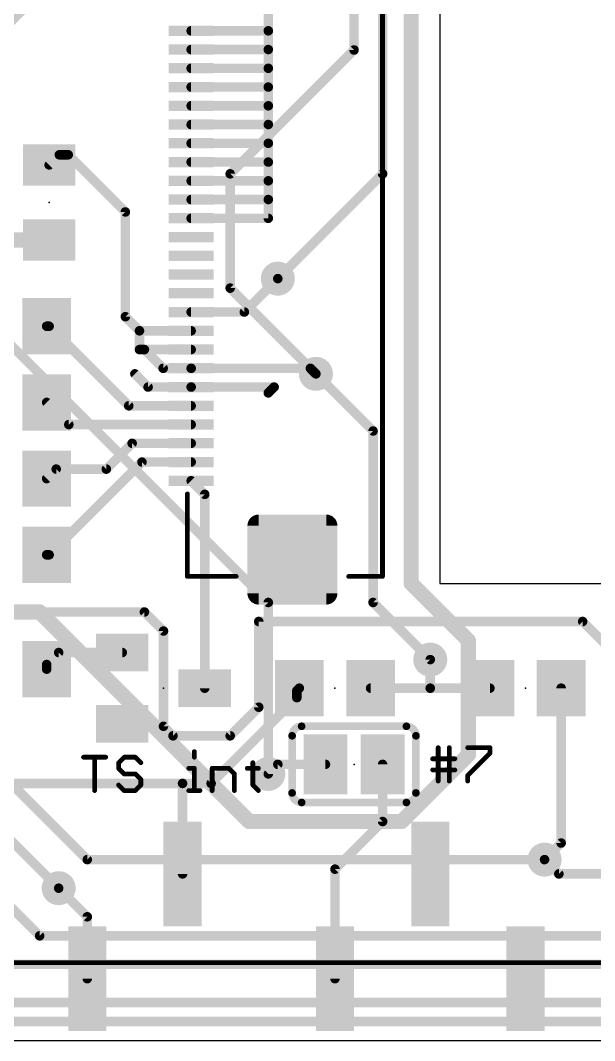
# Model space of a CAD drawing. Extents: x -3.9 to 70.5, y 0 to 60.5.
# Drawn here: x 37.84 to 53.15, y 0 to 27.21 of the extents above; entities that cross this region are included whole.
import ezdxf

# ---------------------------------------------------------------- set-up
doc = ezdxf.new("R2010")
doc.units = 0
for name, color, linetype in [('1', 12, 'CONTINUOUS'), ('16', 132, 'CONTINUOUS'), ('18', 110, 'CONTINUOUS'), ('20', 53, 'CONTINUOUS'), ('21', 40, 'CONTINUOUS'), ('22', 6, 'CONTINUOUS'), ('23', 53, 'CONTINUOUS')]:
    doc.layers.add(name, color=color, linetype=linetype)

# ---------------------------------------------------------------- blocks, each defined once
blk = doc.blocks.new('RECT')
blk.add_solid([(-0.5, -0.5), (0.5, -0.5), (-0.5, 0.5), (0.5, 0.5)])
blk = doc.blocks.new('RECT384000X384000R25')
at = {"const_width": 0.3}
blk.add_lwpolyline([(1.05, -0.9), (1.05, 0.9, 0.4142), (0.9, 1.05), (-0.9, 1.05, 0.4142), (-1.05, 0.9), (-1.05, -0.9, 0.4142), (-0.9, -1.05), (0.9, -1.05, 0.4142)], format="xyb", close=True, dxfattribs=at)
blk.add_solid([(-0.9254, -0.9254), (0.9254, -0.9254), (-0.9254, 0.9254), (0.9254, 0.9254)])
blk = doc.blocks.new('ROUNDV')
at = {"const_width": 0.5}
blk.add_lwpolyline([(0, -0.25, 1), (0, 0.25, 1), (0, -0.25)], format="xyb", dxfattribs=at)

msp = doc.modelspace()

# ---------------------------------------------------------------- linework, layer by layer
at = {"layer": '1'}
for points, const_width in [([(44.45, 26.928), (44.45, 27.428)], 0.254), ([(42.394, 26.928), (44.45, 26.928)], 0.254), ([(44.45, 26.428), (44.45, 26.928)], 0.254), ([(42.394, 26.428), (44.45, 26.428)], 0.254), ([(44.45, 25.928), (44.45, 26.428)], 0.254), ([(42.394, 25.928), (44.45, 25.928)], 0.254), ([(44.45, 25.428), (44.45, 25.928)], 0.254), ([(42.394, 25.428), (44.45, 25.428)], 0.254), ([(44.45, 24.928), (44.45, 25.428)], 0.254), ([(42.394, 24.928), (44.45, 24.928)], 0.254), ([(44.45, 24.928), (44.45, 24.428)], 0.254), ([(42.394, 24.428), (44.45, 24.428)], 0.254), ([(44.45, 23.928), (44.45, 24.428)], 0.254), ([(42.394, 23.928), (44.45, 23.928)], 0.254), ([(44.45, 23.428), (44.45, 23.928)], 0.254), ([(38.878, 23.622), (38.608, 23.352)], 0.254), ([(39.116, 23.622), (38.878, 23.622)], 0.254), ([(40.64, 22.098), (39.116, 23.622)], 0.254), ([(42.394, 23.428), (44.45, 23.428)], 0.254), ([(44.45, 22.928), (44.45, 23.428)], 0.254), ([(42.394, 22.928), (44.45, 22.928)], 0.254), ([(44.45, 22.428), (44.45, 22.928)], 0.254), ([(42.394, 22.428), (44.45, 22.428)], 0.254), ([(44.45, 21.928), (44.45, 22.428)], 0.254), ([(40.64, 19.304), (40.64, 22.098)], 0.254), ([(42.394, 21.928), (44.45, 21.928)], 0.254), ([(38.608, 21.352), (35.068, 21.352)], 0.4064), ([(43.812, 19.428), (44.704, 20.32)], 0.254), ([(41.016, 18.928), (40.64, 19.304)], 0.254), ([(42.394, 19.428), (43.812, 19.428)], 0.254), ([(38.608, 19.05), (38.542, 19.05)], 0.254), ([(40.73, 16.928), (38.608, 19.05)], 0.254), ([(42.394, 18.928), (41.016, 18.928)], 0.254), ([(41.016, 18.428), (41.016, 18.928)], 0.254), ([(41.148, 18.428), (41.016, 18.428)], 0.254), ([(42.394, 18.428), (41.148, 18.428)], 0.254), ([(41.648, 17.928), (41.148, 18.428)], 0.254), ([(42.394, 17.928), (41.648, 17.928)], 0.254), ([(42.394, 17.928), (45.572, 17.928)], 0.254), ([(45.572, 17.928), (45.72, 17.78)], 0.254), ([(41.246, 17.428), (40.894, 17.78)], 0.254), ([(42.394, 17.428), (41.246, 17.428)], 0.254), ([(42.394, 17.428), (44.606, 17.428)], 0.254), ([(44.606, 17.428), (44.45, 17.272)], 0.254), ([(39.132, 16.428), (38.542, 17.018)], 0.254), ([(42.394, 16.928), (40.73, 16.928)], 0.254), ([(42.394, 16.428), (39.132, 16.428)], 0.254), ([(40.82, 15.928), (40.132, 15.24)], 0.254), ([(42.394, 15.928), (40.82, 15.928)], 0.254), ([(41.082, 15.428), (38.608, 12.954)], 0.254), ([(42.394, 15.428), (41.082, 15.428)], 0.254), ([(38.796, 15.24), (38.542, 14.986)], 0.254), ([(40.132, 15.24), (38.796, 15.24)], 0.254), ([(42.756, 14.566), (42.394, 14.928)], 0.254), ([(42.756, 9.398), (42.756, 14.566)], 0.254), ([(38.608, 12.954), (38.542, 12.954)], 0.254), ([(37.338, 11.43), (41.148, 11.43)], 0.254), ([(41.148, 11.43), (41.656, 10.922)], 0.254), ([(52.832, 11.176), (44.196, 11.176)], 0.254), ([(44.196, 11.176), (44.196, 8.89)], 0.254), ([(53.594, 10.414), (52.832, 11.176)], 0.254), ([(41.656, 10.922), (41.656, 8.382)], 0.254), ([(38.862, 10.348), (38.542, 10.028)], 0.254), ([(40.556, 10.348), (38.862, 10.348)], 0.254), ([(38.542, 10.028), (38.542, 9.906)], 0.254), ([(48.768, 10.16), (48.768, 9.398)], 0.254), ([(45.212, 9.332), (45.278, 9.398)], 0.254), ([(47.178, 9.398), (48.768, 9.398)], 0.254), ([(48.768, 9.398), (50.358, 9.398)], 0.254), ([(52.258, 9.398), (52.258, 5.268)], 0.254), ([(42.926, 6.858), (45.212, 9.144)], 0.254), ([(45.212, 9.144), (45.212, 9.332)], 0.254), ([(44.196, 8.89), (43.434, 8.128)], 0.254), ([(41.91, 8.128), (41.656, 8.382)], 0.254), ([(43.434, 8.128), (41.91, 8.128)], 0.254), ([(44.45, 7.112), (44.704, 7.366)], 0.254), ([(44.704, 7.366), (45.974, 7.366)], 0.254), ([(47.498, 5.842), (47.498, 7.366)], 0.254), ([(42.164, 6.858), (35.306, 6.858)], 0.254), ([(42.164, 4.445), (42.164, 6.858)], 0.254), ([(42.164, 6.858), (42.926, 6.858)], 0.254), ([(46.228, 4.572), (47.498, 5.842)], 0.254), ([(52.258, 5.268), (51.816, 4.826)], 0.254), ([(52.197, 4.445), (51.816, 4.826)], 0.254), ([(46.228, 1.651), (46.228, 4.572)], 0.254), ([(53.848, 4.445), (52.197, 4.445)], 0.254), ([(39.624, 3.302), (38.862, 4.064)], 0.254), ([(39.624, 1.651), (39.624, 3.302)], 0.254), ([(70.358, 0.508), (-0.254, 0.508)], 0.254)]:
    msp.add_lwpolyline(points, dxfattribs=dict(at, const_width=const_width))
for points, const_width in [([(42.394, 26.9915, 1), (42.394, 26.8645)], 0.127), ([(44.5135, 26.928, 1), (44.3865, 26.928)], 0.127), ([(44.3865, 26.928, 1), (44.5135, 26.928)], 0.127), ([(44.45, 26.8645, 1), (44.45, 26.9915)], 0.127), ([(42.394, 26.4915, 1), (42.394, 26.3645)], 0.127), ([(44.5135, 26.428, 1), (44.3865, 26.428)], 0.127), ([(44.3865, 26.428, 1), (44.5135, 26.428)], 0.127), ([(44.45, 26.3645, 1), (44.45, 26.4915)], 0.127), ([(42.394, 25.9915, 1), (42.394, 25.8645)], 0.127), ([(44.5135, 25.928, 1), (44.3865, 25.928)], 0.127), ([(44.3865, 25.928, 1), (44.5135, 25.928)], 0.127), ([(44.45, 25.8645, 1), (44.45, 25.9915)], 0.127), ([(42.394, 25.4915, 1), (42.394, 25.3645)], 0.127), ([(44.5135, 25.428, 1), (44.3865, 25.428)], 0.127), ([(44.3865, 25.428, 1), (44.5135, 25.428)], 0.127), ([(44.45, 25.3645, 1), (44.45, 25.4915)], 0.127), ([(42.394, 24.9915, 1), (42.394, 24.8645)], 0.127), ([(44.5135, 24.928, 1), (44.3865, 24.928)], 0.127), ([(44.45, 24.8645, 1), (44.45, 24.9915)], 0.127), ([(44.3865, 24.928, 1), (44.5135, 24.928)], 0.127), ([(42.394, 24.4915, 1), (42.394, 24.3645)], 0.127), ([(44.5135, 24.428, 1), (44.3865, 24.428)], 0.127), ([(44.3865, 24.428, 1), (44.5135, 24.428)], 0.127), ([(44.45, 24.3645, 1), (44.45, 24.4915)], 0.127), ([(42.394, 23.9915, 1), (42.394, 23.8645)], 0.127), ([(44.5135, 23.928, 1), (44.3865, 23.928)], 0.127), ([(44.3865, 23.928, 1), (44.5135, 23.928)], 0.127), ([(44.45, 23.8645, 1), (44.45, 23.9915)], 0.127), ([(38.878, 23.6855, 1), (38.878, 23.5585)], 0.127), ([(38.9229, 23.5771, 1), (38.8331, 23.6669)], 0.127), ([(39.1609, 23.6669, 1), (39.0711, 23.5771)], 0.127), ([(39.116, 23.5585, 1), (39.116, 23.6855)], 0.127), ([(38.5631, 23.3969, 1), (38.6529, 23.3071)], 0.127), ([(42.394, 23.4915, 1), (42.394, 23.3645)], 0.127), ([(44.5135, 23.428, 1), (44.3865, 23.428)], 0.127), ([(44.3865, 23.428, 1), (44.5135, 23.428)], 0.127), ([(44.45, 23.3645, 1), (44.45, 23.4915)], 0.127), ([(42.394, 22.9915, 1), (42.394, 22.8645)], 0.127), ([(44.5135, 22.928, 1), (44.3865, 22.928)], 0.127), ([(44.3865, 22.928, 1), (44.5135, 22.928)], 0.127), ([(44.45, 22.8645, 1), (44.45, 22.9915)], 0.127), ([(42.394, 22.4915, 1), (42.394, 22.3645)], 0.127), ([(44.5135, 22.428, 1), (44.3865, 22.428)], 0.127), ([(44.3865, 22.428, 1), (44.5135, 22.428)], 0.127), ([(44.45, 22.3645, 1), (44.45, 22.4915)], 0.127), ([(40.7035, 22.098, 1), (40.5765, 22.098)], 0.127), ([(40.5951, 22.0531, 1), (40.6849, 22.1429)], 0.127), ([(42.394, 21.9915, 1), (42.394, 21.8645)], 0.127), ([(44.45, 21.8645, 1), (44.45, 21.9915)], 0.127), ([(44.3865, 21.928, 1), (44.5135, 21.928)], 0.127), ([(38.608, 21.2504, 1), (38.608, 21.4536)], 0.2032), ([(44.7489, 20.2751, 1), (44.6591, 20.3649)], 0.127), ([(40.6849, 19.3489, 1), (40.5951, 19.2591)], 0.127), ([(40.5765, 19.304, 1), (40.7035, 19.304)], 0.127), ([(42.394, 19.4915, 1), (42.394, 19.3645)], 0.127), ([(43.7671, 19.4729, 1), (43.8569, 19.3831)], 0.127), ([(43.812, 19.3645, 1), (43.812, 19.4915)], 0.127), ([(38.542, 19.1135, 1), (38.542, 18.9865)], 0.127), ([(38.6529, 19.0949, 1), (38.5631, 19.0051)], 0.127), ([(38.608, 18.9865, 1), (38.608, 19.1135)], 0.127), ([(41.016, 18.9915, 1), (41.016, 18.8645)], 0.127), ([(41.0795, 18.928, 1), (40.9525, 18.928)], 0.127), ([(42.394, 18.8645, 1), (42.394, 18.9915)], 0.127), ([(40.9711, 18.8831, 1), (41.0609, 18.9729)], 0.127), ([(41.016, 18.4915, 1), (41.016, 18.3645)], 0.127), ([(41.148, 18.4915, 1), (41.148, 18.3645)], 0.127), ([(41.1929, 18.4729, 1), (41.1031, 18.3831)], 0.127), ([(41.148, 18.3645, 1), (41.148, 18.4915)], 0.127), ([(42.394, 18.3645, 1), (42.394, 18.4915)], 0.127), ([(40.9525, 18.428, 1), (41.0795, 18.428)], 0.127), ([(41.648, 17.9915, 1), (41.648, 17.8645)], 0.127), ([(41.6031, 17.8831, 1), (41.6929, 17.9729)], 0.127), ([(42.394, 17.9915, 1), (42.394, 17.8645)], 0.127), ([(42.394, 17.8645, 1), (42.394, 17.9915)], 0.127), ([(45.6169, 17.9729, 1), (45.5271, 17.8831)], 0.127), ([(45.572, 17.8645, 1), (45.572, 17.9915)], 0.127), ([(40.9389, 17.8249, 1), (40.8491, 17.7351)], 0.127), ([(45.6751, 17.7351, 1), (45.7649, 17.8249)], 0.127), ([(41.246, 17.4915, 1), (41.246, 17.3645)], 0.127), ([(41.2011, 17.3831, 1), (41.2909, 17.4729)], 0.127), ([(42.394, 17.4915, 1), (42.394, 17.3645)], 0.127), ([(42.394, 17.3645, 1), (42.394, 17.4915)], 0.127), ([(44.6509, 17.3831, 1), (44.5611, 17.4729)], 0.127), ([(44.606, 17.3645, 1), (44.606, 17.4915)], 0.127), ([(38.5869, 17.0629, 1), (38.4971, 16.9731)], 0.127), ([(44.4051, 17.3169, 1), (44.4949, 17.2271)], 0.127), ([(40.73, 16.9915, 1), (40.73, 16.8645)], 0.127), ([(40.6851, 16.8831, 1), (40.7749, 16.9729)], 0.127), ([(42.394, 16.8645, 1), (42.394, 16.9915)], 0.127), ([(39.132, 16.4915, 1), (39.132, 16.3645)], 0.127), ([(39.0871, 16.3831, 1), (39.1769, 16.4729)], 0.127), ([(42.394, 16.3645, 1), (42.394, 16.4915)], 0.127), ([(40.82, 15.9915, 1), (40.82, 15.8645)], 0.127), ([(40.8649, 15.8831, 1), (40.7751, 15.9729)], 0.127), ([(42.394, 15.8645, 1), (42.394, 15.9915)], 0.127), ([(41.082, 15.4915, 1), (41.082, 15.3645)], 0.127), ([(41.1269, 15.3831, 1), (41.0371, 15.4729)], 0.127), ([(42.394, 15.3645, 1), (42.394, 15.4915)], 0.127), ([(38.796, 15.3035, 1), (38.796, 15.1765)], 0.127), ([(38.8409, 15.1951, 1), (38.7511, 15.2849)], 0.127), ([(40.0871, 15.2849, 1), (40.1769, 15.1951)], 0.127), ([(40.132, 15.1765, 1), (40.132, 15.3035)], 0.127), ([(38.4971, 15.0309, 1), (38.5869, 14.9411)], 0.127), ([(42.4389, 14.9729, 1), (42.3491, 14.8831)], 0.127), ([(42.8195, 14.566, 1), (42.6925, 14.566)], 0.127), ([(42.7111, 14.5211, 1), (42.8009, 14.6109)], 0.127), ([(38.542, 13.0175, 1), (38.542, 12.8905)], 0.127), ([(38.5631, 12.9989, 1), (38.6529, 12.9091)], 0.127), ([(38.608, 12.8905, 1), (38.608, 13.0175)], 0.127), ([(41.1929, 11.4749, 1), (41.1031, 11.3851)], 0.127), ([(41.148, 11.3665, 1), (41.148, 11.4935)], 0.127), ([(44.196, 11.2395, 1), (44.196, 11.1125)], 0.127), ([(44.2595, 11.176, 1), (44.1325, 11.176)], 0.127), ([(52.8769, 11.2209, 1), (52.7871, 11.1311)], 0.127), ([(52.832, 11.1125, 1), (52.832, 11.2395)], 0.127), ([(41.7195, 10.922, 1), (41.5925, 10.922)], 0.127), ([(41.6111, 10.8771, 1), (41.7009, 10.9669)], 0.127), ([(38.862, 10.4115, 1), (38.862, 10.2845)], 0.127), ([(38.9069, 10.3031, 1), (38.8171, 10.3929)], 0.127), ([(40.556, 10.2845, 1), (40.556, 10.4115)], 0.127), ([(38.6055, 10.028, 1), (38.4785, 10.028)], 0.127), ([(38.4971, 10.0729, 1), (38.5869, 9.9831)], 0.127), ([(48.8315, 10.16, 1), (48.7045, 10.16)], 0.127), ([(38.4785, 9.906, 1), (38.6055, 9.906)], 0.127), ([(45.3229, 9.3531, 1), (45.2331, 9.4429)], 0.127), ([(47.178, 9.4615, 1), (47.178, 9.3345)], 0.127), ([(48.768, 9.4615, 1), (48.768, 9.3345)], 0.127), ([(48.768, 9.3345, 1), (48.768, 9.4615)], 0.127), ([(50.358, 9.3345, 1), (50.358, 9.4615)], 0.127), ([(52.3215, 9.398, 1), (52.1945, 9.398)], 0.127), ([(42.6925, 9.398, 1), (42.8195, 9.398)], 0.127), ([(45.2755, 9.332, 1), (45.1485, 9.332)], 0.127), ([(45.1671, 9.3769, 1), (45.2569, 9.2871)], 0.127), ([(45.2569, 9.0991, 1), (45.1671, 9.1889)], 0.127), ([(48.7045, 9.398, 1), (48.8315, 9.398)], 0.127), ([(44.2409, 8.8451, 1), (44.1511, 8.9349)], 0.127), ([(45.1485, 9.144, 1), (45.2755, 9.144)], 0.127), ([(44.1325, 8.89, 1), (44.2595, 8.89)], 0.127), ([(41.7009, 8.4269, 1), (41.6111, 8.3371)], 0.127), ([(41.5925, 8.382, 1), (41.7195, 8.382)], 0.127), ([(41.91, 8.1915, 1), (41.91, 8.0645)], 0.127), ([(41.8651, 8.0831, 1), (41.9549, 8.1729)], 0.127), ([(43.3891, 8.1729, 1), (43.4789, 8.0831)], 0.127), ([(43.434, 8.0645, 1), (43.434, 8.1915)], 0.127), ([(44.704, 7.4295, 1), (44.704, 7.3025)], 0.127), ([(44.7489, 7.3211, 1), (44.6591, 7.4109)], 0.127), ([(45.974, 7.3025, 1), (45.974, 7.4295)], 0.127), ([(47.5615, 7.366, 1), (47.4345, 7.366)], 0.127), ([(44.4051, 7.1569, 1), (44.4949, 7.0671)], 0.127), ([(42.2275, 6.858, 1), (42.1005, 6.858)], 0.127), ([(42.164, 6.9215, 1), (42.164, 6.7945)], 0.127), ([(42.164, 6.7945, 1), (42.164, 6.9215)], 0.127), ([(42.8811, 6.9029, 1), (42.9709, 6.8131)], 0.127), ([(42.926, 6.7945, 1), (42.926, 6.9215)], 0.127), ([(47.4345, 5.842, 1), (47.5615, 5.842)], 0.127), ([(47.5429, 5.7971, 1), (47.4531, 5.8869)], 0.127), ([(52.1945, 5.268, 1), (52.3215, 5.268)], 0.127), ([(52.3029, 5.2231, 1), (52.2131, 5.3129)], 0.127), ([(51.8609, 4.8709, 1), (51.7711, 4.7811)], 0.127), ([(51.7711, 4.8709, 1), (51.8609, 4.7811)], 0.127), ([(46.2915, 4.572, 1), (46.1645, 4.572)], 0.127), ([(46.1831, 4.6169, 1), (46.2729, 4.5271)], 0.127), ([(42.1005, 4.445, 1), (42.2275, 4.445)], 0.127), ([(52.197, 4.5085, 1), (52.197, 4.3815)], 0.127), ([(52.1521, 4.4001, 1), (52.2419, 4.4899)], 0.127), ([(38.9069, 4.1089, 1), (38.8171, 4.0191)], 0.127), ([(39.6875, 3.302, 1), (39.5605, 3.302)], 0.127), ([(39.5791, 3.2571, 1), (39.6689, 3.3469)], 0.127), ([(39.5605, 1.651, 1), (39.6875, 1.651)], 0.127), ([(46.1645, 1.651, 1), (46.2915, 1.651)], 0.127)]:
    msp.add_lwpolyline(points, format="xyb", dxfattribs=dict(at, const_width=const_width))
at = {"layer": '16'}
for points, const_width in [([(48.26, 43.942), (48.26, 12.192)], 0.4064), ([(47.498, 23.114), (47.498, 42.672)], 0.254), ([(46.736, 26.416), (46.736, 34.544)], 0.254), ([(35.814, 25.4), (44.196, 33.782)], 0.254), ([(43.434, 23.114), (46.736, 26.416)], 0.254), ([(32.004, 24.13), (44.45, 11.684)], 0.254), ([(43.434, 20.066), (43.434, 23.114)], 0.254), ([(44.704, 20.32), (47.498, 23.114)], 0.254), ([(45.72, 17.78), (43.434, 20.066)], 0.254), ([(45.72, 17.78), (47.244, 16.256)], 0.254), ([(47.244, 16.256), (47.244, 11.684)], 0.254), ([(48.26, 12.192), (49.784, 10.668)], 0.4064), ([(44.45, 11.684), (44.45, 7.112)], 0.254), ([(47.244, 11.684), (48.768, 10.16)], 0.254), ([(36.068, 11.43), (38.354, 11.43)], 0.4064), ([(38.354, 11.43), (43.942, 5.842)], 0.4064), ([(49.784, 10.668), (49.784, 7.62)], 0.4064), ([(35.052, 9.398), (39.624, 4.826)], 0.254), ([(34.544, 8.382), (38.862, 4.064)], 0.254), ([(49.784, 7.62), (48.006, 5.842)], 0.4064), ([(43.942, 5.842), (48.006, 5.842)], 0.4064), ([(39.624, 4.826), (51.816, 4.826)], 0.254), ([(38.354, 2.794), (36.83, 4.318)], 0.254), ([(56.896, 2.794), (38.354, 2.794)], 0.254), ([(58.42, 2.032), (37.338, 2.032)], 0.254), ([(32.766, 1.016), (59.69, 1.016)], 0.254)]:
    msp.add_lwpolyline(points, dxfattribs=dict(at, const_width=const_width))
for points, const_width in [([(46.6725, 26.416, 1), (46.7995, 26.416)], 0.127), ([(46.7809, 26.3711, 1), (46.6911, 26.4609)], 0.127), ([(43.4975, 23.114, 1), (43.3705, 23.114)], 0.127), ([(43.3891, 23.1589, 1), (43.4789, 23.0691)], 0.127), ([(47.4345, 23.114, 1), (47.5615, 23.114)], 0.127), ([(47.5429, 23.0691, 1), (47.4531, 23.1589)], 0.127), ([(44.6591, 20.3649, 1), (44.7489, 20.2751)], 0.127), ([(43.4789, 20.1109, 1), (43.3891, 20.0211)], 0.127), ([(43.3705, 20.066, 1), (43.4975, 20.066)], 0.127), ([(45.7649, 17.8249, 1), (45.6751, 17.7351)], 0.127), ([(45.6751, 17.7351, 1), (45.7649, 17.8249)], 0.127), ([(47.3075, 16.256, 1), (47.1805, 16.256)], 0.127), ([(47.1991, 16.2111, 1), (47.2889, 16.3009)], 0.127), ([(48.1584, 12.192, 1), (48.3616, 12.192)], 0.2032), ([(48.3318, 12.2638, 1), (48.1882, 12.1202)], 0.2032), ([(44.5135, 11.684, 1), (44.3865, 11.684)], 0.127), ([(44.4051, 11.6391, 1), (44.4949, 11.7289)], 0.127), ([(47.2889, 11.7289, 1), (47.1991, 11.6391)], 0.127), ([(47.1805, 11.684, 1), (47.3075, 11.684)], 0.127), ([(38.4258, 11.5018, 1), (38.2822, 11.3582)], 0.2032), ([(38.354, 11.3284, 1), (38.354, 11.5316)], 0.2032), ([(49.8856, 10.668, 1), (49.6824, 10.668)], 0.2032), ([(49.7122, 10.5962, 1), (49.8558, 10.7398)], 0.2032), ([(48.7231, 10.1151, 1), (48.8129, 10.2049)], 0.127), ([(49.6824, 7.62, 1), (49.8856, 7.62)], 0.2032), ([(49.8558, 7.5482, 1), (49.7122, 7.6918)], 0.2032), ([(44.3865, 7.112, 1), (44.5135, 7.112)], 0.127), ([(43.942, 5.9436, 1), (43.942, 5.7404)], 0.2032), ([(43.8702, 5.7702, 1), (44.0138, 5.9138)], 0.2032), ([(47.9342, 5.9138, 1), (48.0778, 5.7702)], 0.2032), ([(48.006, 5.7404, 1), (48.006, 5.9436)], 0.2032), ([(39.624, 4.8895, 1), (39.624, 4.7625)], 0.127), ([(39.5791, 4.7811, 1), (39.6689, 4.8709)], 0.127), ([(51.816, 4.7625, 1), (51.816, 4.8895)], 0.127), ([(38.8171, 4.0191, 1), (38.9069, 4.1089)], 0.127), ([(38.354, 2.8575, 1), (38.354, 2.7305)], 0.127), ([(38.3091, 2.7491, 1), (38.3989, 2.8389)], 0.127)]:
    msp.add_lwpolyline(points, format="xyb", dxfattribs=dict(at, const_width=const_width))
at = {"layer": '20'}
for p, q in [((49.022, 42.164), (49.022, 12.192)), ((49.022, 12.192), (55.626, 12.192)), ((0, 0), (70.358, 0))]:
    msp.add_line(p, q, dxfattribs=at)
at = {"layer": '21'}
for points, const_width in [([(47.494, 12.378), (47.494, 41.978)], 0.127), ([(42.294, 14.578), (42.294, 12.378)], 0.127), ([(42.294, 12.378), (43.594, 12.378)], 0.127), ([(46.594, 12.378), (47.494, 12.378)], 0.127), ([(45.339, 8.382), (48.133, 8.382)], 0.2032), ([(45.085, 6.604), (45.085, 8.128)], 0.2032), ([(48.387, 6.604), (48.387, 8.128)], 0.2032), ([(39.5241, 7.5573), (40.1172, 7.5573)], 0.127), ([(39.8206, 6.6675), (39.8206, 7.5573)], 0.127), ([(40.6079, 7.5573), (40.4596, 7.409)], 0.127), ([(40.9045, 7.5573), (40.6079, 7.5573)], 0.127), ([(41.0528, 7.409), (40.9045, 7.5573)], 0.127), ([(42.4789, 7.7056), (42.4789, 7.5573)], 0.127), ([(48.9798, 6.9215), (48.9798, 7.8113)], 0.127), ([(49.2764, 7.8113), (49.2764, 6.9215)], 0.127), ([(49.767, 7.8113), (50.3602, 7.8113)], 0.127), ([(50.3602, 7.663), (49.767, 7.0698)], 0.127), ([(50.3602, 7.8113), (50.3602, 7.663)], 0.127), ([(40.4596, 7.409), (40.4596, 7.2607)], 0.127), ([(44.0381, 7.409), (44.0381, 6.8158)], 0.127), ([(48.8315, 7.5147), (49.2764, 7.5147)], 0.127), ([(49.2764, 7.5147), (49.4247, 7.5147)], 0.127), ([(40.4596, 7.2607), (40.6079, 7.1124)], 0.127), ([(40.6079, 7.1124), (40.9045, 7.1124)], 0.127), ([(40.9045, 7.1124), (41.0528, 6.9641)], 0.127), ([(42.3306, 7.2607), (42.4789, 7.2607)], 0.127), ([(42.4789, 7.2607), (42.4789, 6.6675)], 0.127), ([(42.9543, 6.6675), (42.9543, 7.2607)], 0.127), ([(42.9543, 7.2607), (43.3992, 7.2607)], 0.127), ([(43.3992, 7.2607), (43.5475, 7.1124)], 0.127), ([(43.5475, 7.1124), (43.5475, 6.6675)], 0.127), ([(43.8898, 7.2607), (44.1864, 7.2607)], 0.127), ([(48.8315, 7.2181), (49.4247, 7.2181)], 0.127), ([(49.767, 7.0698), (49.767, 6.9215)], 0.127), ([(40.6079, 6.6675), (40.4596, 6.8158)], 0.127), ([(41.0528, 6.8158), (40.9045, 6.6675)], 0.127), ([(41.0528, 6.9641), (41.0528, 6.8158)], 0.127), ([(44.0381, 6.8158), (44.1864, 6.6675)], 0.127), ([(40.9045, 6.6675), (40.6079, 6.6675)], 0.127), ([(42.3306, 6.6675), (42.6272, 6.6675)], 0.127), ([(48.133, 6.35), (45.339, 6.35)], 0.2032)]:
    msp.add_lwpolyline(points, dxfattribs=dict(at, const_width=const_width))
for points, const_width in [([(42.3258, 14.578, 1), (42.2623, 14.578)], 0.0635), ([(42.294, 12.4098, 1), (42.294, 12.3462)], 0.0635), ([(42.2623, 12.378, 1), (42.3258, 12.378)], 0.0635), ([(43.594, 12.3462, 1), (43.594, 12.4098)], 0.0635), ([(46.594, 12.4098, 1), (46.594, 12.3462)], 0.0635), ([(47.4622, 12.378, 1), (47.5258, 12.378)], 0.0635), ([(47.494, 12.3462, 1), (47.494, 12.4098)], 0.0635), ([(45.339, 8.382, 0.4142), (45.085, 8.128)], 0.2032), ([(45.339, 8.4328, 1), (45.339, 8.3312)], 0.1016), ([(45.339, 8.3312, 1), (45.339, 8.4328)], 0.1016), ([(48.387, 8.128, 0.4142), (48.133, 8.382)], 0.2032), ([(48.133, 8.4328, 1), (48.133, 8.3312)], 0.1016), ([(48.133, 8.3312, 1), (48.133, 8.4328)], 0.1016), ([(45.1358, 8.128, 1), (45.0342, 8.128)], 0.1016), ([(45.0342, 8.128, 1), (45.1358, 8.128)], 0.1016), ([(48.4378, 8.128, 1), (48.3362, 8.128)], 0.1016), ([(48.3362, 8.128, 1), (48.4378, 8.128)], 0.1016), ([(39.5241, 7.589, 1), (39.5241, 7.5255)], 0.0635), ([(39.8524, 7.5573, 1), (39.7889, 7.5573)], 0.0635), ([(40.1172, 7.5255, 1), (40.1172, 7.589)], 0.0635), ([(40.6079, 7.589, 1), (40.6079, 7.5255)], 0.0635), ([(40.6303, 7.5348, 1), (40.5854, 7.5797)], 0.0635), ([(40.9269, 7.5797, 1), (40.882, 7.5348)], 0.0635), ([(40.9045, 7.5255, 1), (40.9045, 7.589)], 0.0635), ([(42.5107, 7.7056, 1), (42.4472, 7.7056)], 0.0635), ([(49.0115, 7.8113, 1), (48.948, 7.8113)], 0.0635), ([(49.3081, 7.8113, 1), (49.2446, 7.8113)], 0.0635), ([(49.767, 7.843, 1), (49.767, 7.7795)], 0.0635), ([(50.3919, 7.8113, 1), (50.3284, 7.8113)], 0.0635), ([(50.3284, 7.663, 1), (50.3919, 7.663)], 0.0635), ([(50.3826, 7.6405, 1), (50.3377, 7.6854)], 0.0635), ([(50.3602, 7.7795, 1), (50.3602, 7.843)], 0.0635), ([(40.4913, 7.409, 1), (40.4278, 7.409)], 0.0635), ([(40.4371, 7.4314, 1), (40.482, 7.3865)], 0.0635), ([(41.0303, 7.3865, 1), (41.0752, 7.4314)], 0.0635), ([(42.4472, 7.5573, 1), (42.5107, 7.5573)], 0.0635), ([(44.0699, 7.409, 1), (44.0064, 7.409)], 0.0635), ([(48.8315, 7.5464, 1), (48.8315, 7.4829)], 0.0635), ([(49.2764, 7.5464, 1), (49.2764, 7.4829)], 0.0635), ([(49.2764, 7.4829, 1), (49.2764, 7.5464)], 0.0635), ([(49.4247, 7.4829, 1), (49.4247, 7.5464)], 0.0635), ([(40.4278, 7.2607, 1), (40.4913, 7.2607)], 0.0635), ([(40.482, 7.2831, 1), (40.4371, 7.2382)], 0.0635), ([(40.6079, 7.1441, 1), (40.6079, 7.0806)], 0.0635), ([(40.5854, 7.0899, 1), (40.6303, 7.1348)], 0.0635), ([(40.9269, 7.1348, 1), (40.882, 7.0899)], 0.0635), ([(40.9045, 7.0806, 1), (40.9045, 7.1441)], 0.0635), ([(42.3306, 7.2924, 1), (42.3306, 7.2289)], 0.0635), ([(42.5107, 7.2607, 1), (42.4472, 7.2607)], 0.0635), ([(42.4789, 7.2289, 1), (42.4789, 7.2924)], 0.0635), ([(42.986, 7.2607, 1), (42.9225, 7.2607)], 0.0635), ([(42.9543, 7.2924, 1), (42.9543, 7.2289)], 0.0635), ([(43.4216, 7.2831, 1), (43.3767, 7.2382)], 0.0635), ([(43.3992, 7.2289, 1), (43.3992, 7.2924)], 0.0635), ([(43.5792, 7.1124, 1), (43.5157, 7.1124)], 0.0635), ([(43.525, 7.0899, 1), (43.5699, 7.1348)], 0.0635), ([(43.8898, 7.2924, 1), (43.8898, 7.2289)], 0.0635), ([(44.1864, 7.2289, 1), (44.1864, 7.2924)], 0.0635), ([(48.8315, 7.2498, 1), (48.8315, 7.1863)], 0.0635), ([(49.4247, 7.1863, 1), (49.4247, 7.2498)], 0.0635), ([(49.7988, 7.0698, 1), (49.7353, 7.0698)], 0.0635), ([(49.7446, 7.0922, 1), (49.7895, 7.0473)], 0.0635), ([(40.482, 6.8382, 1), (40.4371, 6.7933)], 0.0635), ([(41.0845, 6.9641, 1), (41.021, 6.9641)], 0.0635), ([(41.021, 6.8158, 1), (41.0845, 6.8158)], 0.0635), ([(41.0303, 6.9416, 1), (41.0752, 6.9865)], 0.0635), ([(41.0752, 6.7933, 1), (41.0303, 6.8382)], 0.0635), ([(44.0064, 6.8158, 1), (44.0699, 6.8158)], 0.0635), ([(44.0606, 6.8382, 1), (44.0157, 6.7933)], 0.0635), ([(48.948, 6.9215, 1), (49.0115, 6.9215)], 0.0635), ([(49.2446, 6.9215, 1), (49.3081, 6.9215)], 0.0635), ([(49.7353, 6.9215, 1), (49.7988, 6.9215)], 0.0635), ([(39.7889, 6.6675, 1), (39.8524, 6.6675)], 0.0635), ([(40.6079, 6.6993, 1), (40.6079, 6.6358)], 0.0635), ([(40.5854, 6.645, 1), (40.6303, 6.69)], 0.0635), ([(40.882, 6.69, 1), (40.9269, 6.645)], 0.0635), ([(40.9045, 6.6358, 1), (40.9045, 6.6993)], 0.0635), ([(42.3306, 6.6993, 1), (42.3306, 6.6358)], 0.0635), ([(42.4472, 6.6675, 1), (42.5107, 6.6675)], 0.0635), ([(42.6272, 6.6358, 1), (42.6272, 6.6993)], 0.0635), ([(42.9225, 6.6675, 1), (42.986, 6.6675)], 0.0635), ([(43.5157, 6.6675, 1), (43.5792, 6.6675)], 0.0635), ([(44.1639, 6.645, 1), (44.2089, 6.69)], 0.0635), ([(45.085, 6.604, 0.4142), (45.339, 6.35)], 0.2032), ([(45.1358, 6.604, 1), (45.0342, 6.604)], 0.1016), ([(45.0342, 6.604, 1), (45.1358, 6.604)], 0.1016), ([(48.133, 6.35, 0.4142), (48.387, 6.604)], 0.2032), ([(48.4378, 6.604, 1), (48.3362, 6.604)], 0.1016), ([(48.3362, 6.604, 1), (48.4378, 6.604)], 0.1016), ([(45.339, 6.4008, 1), (45.339, 6.2992)], 0.1016), ([(45.339, 6.2992, 1), (45.339, 6.4008)], 0.1016), ([(48.133, 6.4008, 1), (48.133, 6.2992)], 0.1016), ([(48.133, 6.2992, 1), (48.133, 6.4008)], 0.1016)]:
    msp.add_lwpolyline(points, format="xyb", dxfattribs=dict(at, const_width=const_width))
at = {"layer": '22', "const_width": 0.127}
msp.add_lwpolyline([(0.004, 2.078), (69.404, 2.078)], dxfattribs=at)
at = {"layer": '23'}
for p in [(38.608, 22.352), (41.656, 9.398), (46.228, 9.398), (51.308, 9.398), (46.736, 7.366)]:
    msp.add_point(p, dxfattribs=at)

# ---------------------------------------------------------------- block references
at = {"layer": '1'}
for p, xscale, yscale, rotation in [((42.394, 26.928), 0.275, 1.2, 90), ((42.394, 26.428), 0.275, 1.2, 90), ((42.394, 25.928), 0.275, 1.2, 90), ((42.394, 25.428), 0.275, 1.2, 90), ((42.394, 24.928), 0.275, 1.2, 90), ((42.394, 24.428), 0.275, 1.2, 90), ((42.394, 23.928), 0.275, 1.2, 90), ((38.608, 23.352), 1.1, 1.4, 270), ((42.394, 23.428), 0.275, 1.2, 90), ((42.394, 22.928), 0.275, 1.2, 90), ((42.394, 22.428), 0.275, 1.2, 90), ((42.394, 21.928), 0.275, 1.2, 90), ((38.608, 21.352), 1.1, 1.4, 270), ((42.394, 21.428), 0.275, 1.2, 90), ((42.394, 20.928), 0.275, 1.2, 90), ((42.394, 20.428), 0.275, 1.2, 90), ((42.394, 19.928), 0.275, 1.2, 90), ((42.394, 19.428), 0.275, 1.2, 90), ((42.394, 18.928), 0.275, 1.2, 90), ((42.394, 18.428), 0.275, 1.2, 90), ((42.394, 17.928), 0.275, 1.2, 90), ((42.394, 17.428), 0.275, 1.2, 90), ((42.394, 16.928), 0.275, 1.2, 90), ((42.394, 16.428), 0.275, 1.2, 90), ((42.394, 15.928), 0.275, 1.2, 90), ((42.394, 15.428), 0.275, 1.2, 90), ((42.394, 14.928), 0.275, 1.2, 90), ((50.358, 9.398), 1.3, 1.5, 180), ((52.258, 9.398), 1.3, 1.5, 180), ((42.164, 4.445), 2.794, 1.016, 270), ((48.768, 4.445), 2.794, 1.016, 90), ((39.624, 1.651), 2.794, 1.016, 270), ((46.228, 1.651), 2.794, 1.016, 90), ((51.308, 1.651), 2.794, 1.016, 90)]:
    msp.add_blockref('RECT', p, dxfattribs=dict(at, xscale=xscale, yscale=yscale, rotation=rotation))
for p, xscale, yscale in [((38.542, 19.05), 1.3, 1.5), ((38.542, 17.018), 1.3, 1.5), ((38.542, 14.986), 1.3, 1.5), ((38.542, 12.954), 1.3, 1.5), ((38.542, 9.906), 1.3, 1.5), ((45.278, 9.398), 1.3, 1.5), ((47.178, 9.398), 1.3, 1.5), ((45.974, 7.366), 1.1684, 1.6002), ((47.498, 7.366), 1.1684, 1.6002)]:
    msp.add_blockref('RECT', p, dxfattribs=dict(at, xscale=xscale, yscale=yscale))
at = {"layer": '1', "rotation": 90}
msp.add_blockref('RECT384000X384000R25', (45.094, 12.828), dxfattribs=at)
at = {"layer": '1', "yscale": 1.4, "rotation": 270}
for p in [(40.556, 10.348), (42.756, 9.398), (40.556, 8.448)]:
    msp.add_blockref('RECT', p, dxfattribs=at)
at = {"layer": '18', "xscale": 0.9064, "yscale": 0.9064}
for p in [(44.704, 20.32), (44.704, 20.32), (45.72, 17.78), (45.72, 17.78), (48.768, 10.16), (48.768, 10.16), (44.45, 7.112), (44.45, 7.112), (51.816, 4.826), (51.816, 4.826), (38.862, 4.064), (38.862, 4.064)]:
    msp.add_blockref('ROUNDV', p, dxfattribs=at)

doc.saveas('drawing.dxf')
